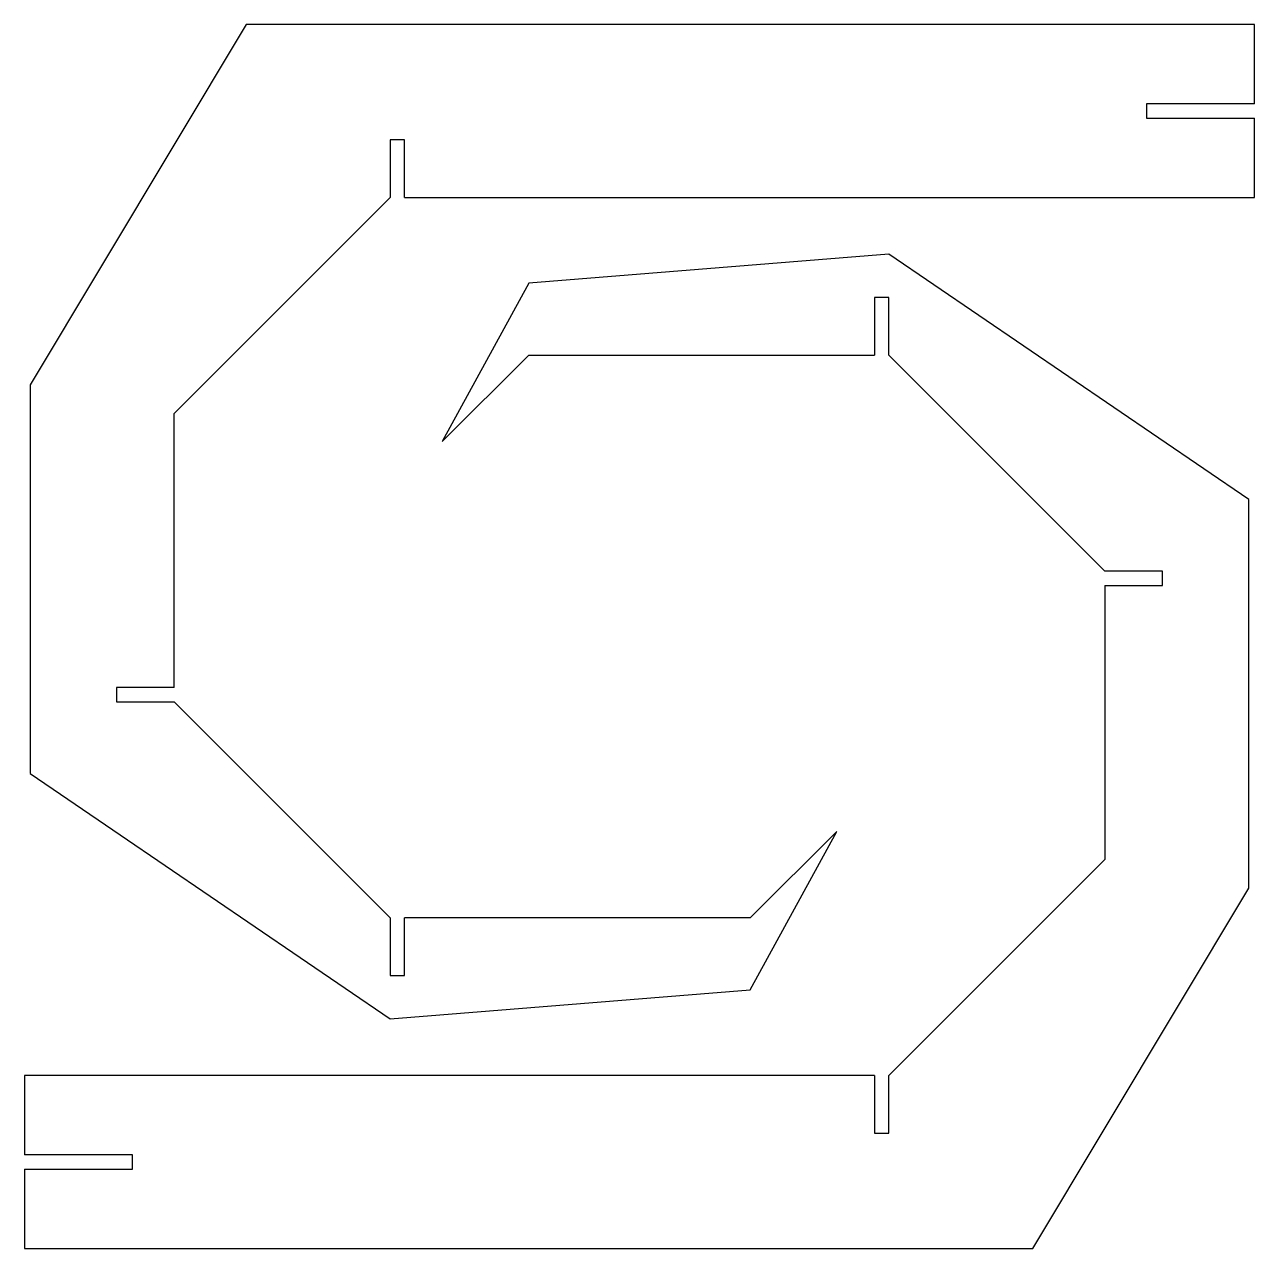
# Model space of a CAD drawing. Extents: x 3 to 108, y 732 to 838.
import ezdxf

# ---------------------------------------------------------------- set-up
doc = ezdxf.new("R2010")
doc.units = 0
doc.layers.get('0').update_dxf_attribs({"linetype": 'CONTINUOUS'})

msp = doc.modelspace()

# ---------------------------------------------------------------- linework, layer by layer
at = {"color": 7}
for points in [[(21.648881, 837.503183), (3.086943, 806.566594)], [(108.27129, 837.503183), (21.648881, 837.503183)], [(108.27129, 830.697122), (108.27129, 837.503183)], [(108.27129, 830.697122), (98.990318, 830.697122), (98.990318, 829.459622), (108.27129, 829.459622)], [(35.260972, 822.65364), (108.27129, 822.65364), (108.27129, 829.459622)], [(35.260972, 822.65364), (35.260972, 827.603489), (34.023509, 827.603489), (34.023509, 822.65364)], [(15.461562, 804.09167), (34.023509, 822.65364)], [(76.859932, 817.776824), (45.923353, 815.301899)], [(107.796503, 796.718234), (76.859932, 817.776824)], [(45.923353, 815.301899), (38.498578, 801.689857)], [(76.859932, 814.064482), (75.62247, 814.064482), (75.62247, 809.114632)], [(76.859932, 809.114632), (76.859932, 814.064482)], [(38.498578, 801.689857), (45.923353, 809.114632)], [(45.923353, 809.114632), (75.62247, 809.114632)], [(76.859932, 809.114632), (95.421878, 790.552657)], [(3.086943, 806.566594), (3.086943, 773.176853)], [(15.461562, 780.57985), (15.461562, 804.09167)], [(107.796503, 763.328486), (107.796503, 796.718234)], [(95.421877, 789.315232), (100.371727, 789.315232), (100.371727, 790.552657), (95.421877, 790.552657)], [(95.421877, 789.315232), (95.421877, 765.803411)], [(15.461562, 780.57985), (10.511717, 780.57985), (10.511717, 779.342426), (15.461562, 779.342426)], [(34.023509, 760.780451), (15.461562, 779.342426)], [(3.086943, 773.176853), (34.023509, 752.118259)], [(72.38486, 768.205228), (64.960087, 760.780451)], [(64.960087, 754.593184), (72.38486, 768.205228)], [(95.421877, 765.803411), (76.859932, 747.241444)], [(89.234557, 732.391894), (107.796503, 763.328486)], [(34.023509, 755.830609), (35.260972, 755.830609), (35.260972, 760.780451)], [(34.023509, 760.780451), (34.023509, 755.830609)], [(64.960087, 760.780451), (35.260972, 760.780451)], [(34.023509, 752.118259), (64.960087, 754.593184)], [(75.62247, 747.241444), (2.61215, 747.241444), (2.61215, 740.435456)], [(75.62247, 747.241444), (75.62247, 742.291594), (76.859932, 742.291594), (76.859932, 747.241444)], [(2.61215, 739.197956), (11.893123, 739.197956), (11.893123, 740.435456), (2.61215, 740.435456)], [(2.61215, 739.197956), (2.61215, 732.391894)], [(2.61215, 732.391894), (89.234557, 732.391894)]]:
    msp.add_lwpolyline(points, dxfattribs=at)

doc.saveas('drawing.dxf')
